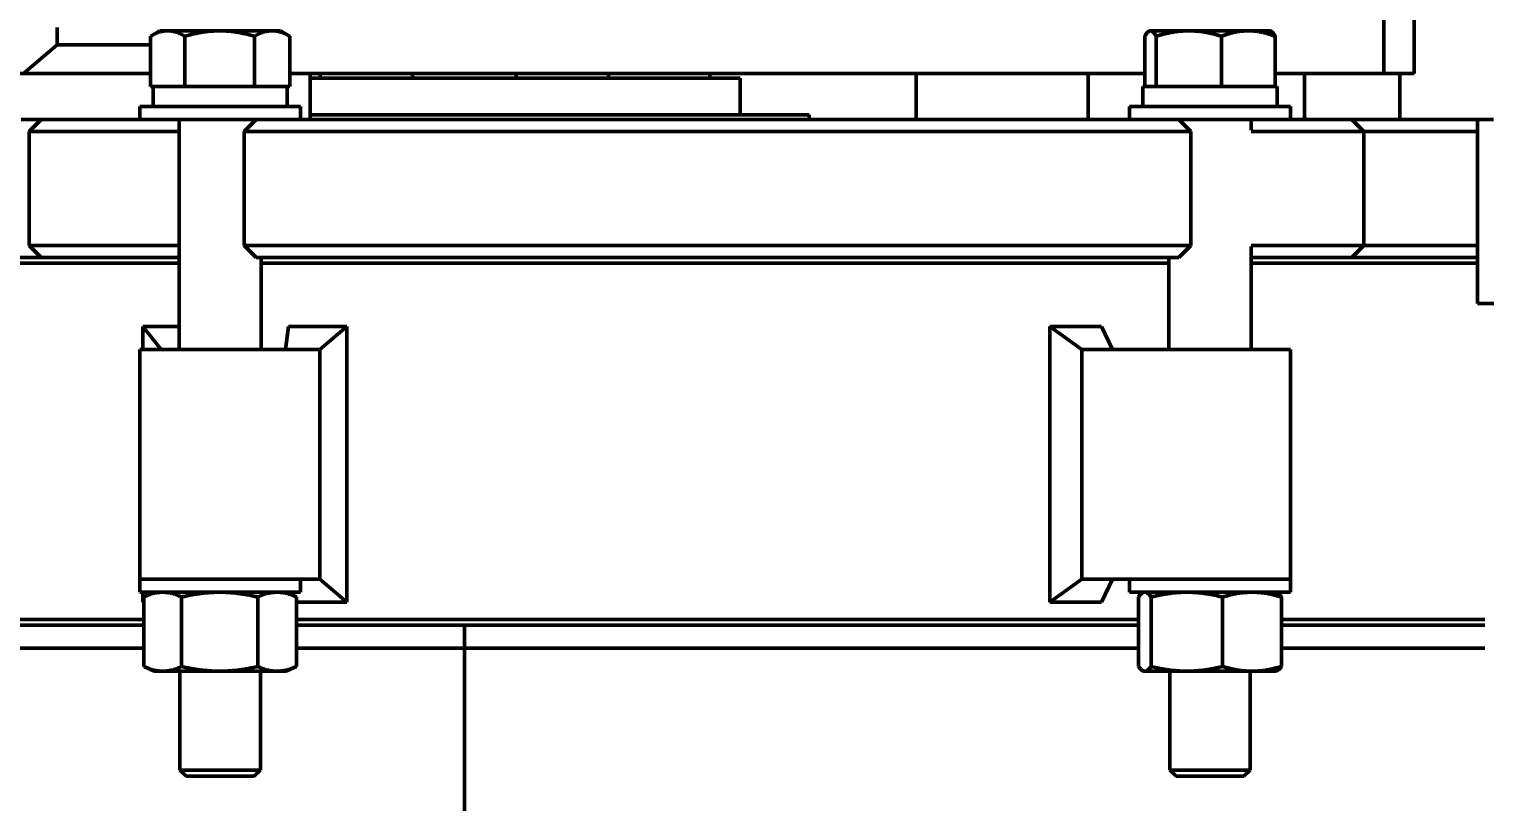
# Model space of a CAD drawing. Header units: inches. Extents: x 15 to 402, y 6 to 258.
# Drawn here: x 303.41 to 319.25, y 113.95 to 122.35 of the extents above; entities that cross this region are included whole.
import ezdxf

# ---------------------------------------------------------------- set-up
doc = ezdxf.new("R2010")
doc.units = ezdxf.units.IN
doc.header["$LTSCALE"] = 12
doc.header["$MEASUREMENT"] = 0
doc.layers.add('Dimension (ANSI)', color=7, linetype='Continuous', lineweight=25)
doc.layers.add('Visible (ANSI)', color=7, linetype='Continuous', lineweight=50)
doc.styles.add('MEMCOR Medium', font='arial.ttf')
doc.dimstyles.new('Default (ANSI)', dxfattribs={"dimscale": 12, "dimtxt": 0.15, "dimasz": 0.098425, "dimexe": 0.125, "dimexo": 0.0625, "dimgap": 0.031496, "dimtad": 0, "dimtih": 1, "dimtoh": 1, "dimdec": 4, "dimrnd": 1e-08, "dimzin": 3, "dimdsep": 46, "dimlunit": 5, "dimtxsty": 'MEMCOR Medium', "dimcen": 0.09, "dimdle": 0.393701, "dimclrd": 256, "dimclre": 256, "dimclrt": 256, "dimadec": 0, "dimazin": 1, "dimtfac": 0.8, "dimtofl": 0, "dimtmove": 0, "dimatfit": 3, "dimfxl": 1, "dimfrac": 1, "dimtolj": 1, "dimtzin": 4, "dimlwd": -1, "dimlwe": -1, "dimarcsym": 0})

# ---------------------------------------------------------------- blocks, each defined once
blk = doc.blocks.new('*D18')
at = {"layer": 'Defpoints', "color": 0, "transparency": 16777216}
for p in [(307.643, 129.872), (248.748, 46.337), (295.801, 46.337)]:
    blk.add_point(p, dxfattribs=at)
at = {"layer": 'Dimension (ANSI)', "transparency": 16777216}
for p, q in [((306.893, 129.872), (247.248, 129.872)), ((248.748, 128.69), (248.748, 102.793)), ((248.748, 47.518), (248.748, 90.47)), ((295.051, 46.337), (247.248, 46.337))]:
    blk.add_line(p, q, dxfattribs=at)
for points in [[(248.551, 128.69), (248.945, 128.69), (248.748, 129.872)], [(248.551, 47.518), (248.945, 47.518), (248.748, 46.337)]]:
    blk.add_solid(points, dxfattribs=at)
at = {"layer": 'Dimension (ANSI)', "transparency": 16777216, "char_height": 1.8, "attachment_point": 5, "style": 'MEMCOR Medium'}
for s, insert in [('\\A1; \\fArial|b0|i0;83{\\H0.8x;\\S9#16;} in', (248.748, 98.496)), ('\\A1;[2121.8 mm]{\\P\\fArial|b0|i0;SHIPPING HEIGHT\\P\\fArial|b0|i0;REF.}', (248.748, 92.334))]:
    blk.add_mtext(s, dxfattribs=dict(at, insert=insert))

msp = doc.modelspace()

# ---------------------------------------------------------------- linework, layer by layer
at = {"layer": 'Visible (ANSI)'}
for p, q in [((318.14753, 121.86576), (318.14753, 124.86576)), ((318.47976, 121.86576), (318.47976, 124.86576)), ((303.71169, 122.36576), (303.71169, 122.17826)), ((304.83007, 122.32939), (304.73185, 122.27268)), ((304.9155, 122.32939), (304.83007, 122.32939)), ((305.48113, 122.32939), (304.9155, 122.32939)), ((306.0517, 122.32939), (305.48113, 122.32939)), ((306.14207, 122.32939), (306.0517, 122.32939)), ((306.14207, 122.32939), (306.2403, 122.27268)), ((315.60014, 122.32939), (315.59089, 122.32405)), ((315.60927, 122.32939), (315.60014, 122.32939)), ((316.02714, 122.32939), (315.60927, 122.32939)), ((316.67401, 122.32939), (316.02714, 122.32939)), ((316.91214, 122.32939), (316.67401, 122.32939)), ((316.91214, 122.32939), (316.9214, 122.32405)), ((303.34777, 121.86576), (303.71169, 122.17826)), ((303.71169, 122.17826), (304.72861, 122.17826)), ((304.72861, 121.72539), (304.72861, 122.2708)), ((305.1024, 121.72539), (305.1024, 122.2708)), ((305.85986, 121.72539), (305.85986, 122.2708)), ((306.24353, 121.72539), (306.24353, 122.2708)), ((315.54631, 121.72539), (315.54631, 122.2708)), ((315.67222, 121.72539), (315.67222, 122.2708)), ((316.38205, 121.72539), (316.38205, 122.2708)), ((316.96597, 121.72539), (316.96597, 122.2708)), ((304.72861, 121.86576), (300.60284, 121.86576)), ((306.24353, 121.86576), (315.54631, 121.86576)), ((306.46459, 121.86576), (306.46459, 121.36576)), ((306.46459, 121.81576), (310.14327, 121.81576)), ((306.57345, 121.81576), (306.57345, 121.86576)), ((307.57827, 121.86576), (307.57827, 121.81576)), ((308.70827, 121.81576), (307.57827, 121.81576)), ((308.70827, 121.86576), (308.70827, 121.81576)), ((309.71309, 121.81576), (309.71309, 121.86576)), ((310.14327, 121.81576), (311.14327, 121.81576)), ((310.81545, 121.81576), (310.81545, 121.86576)), ((311.14327, 121.41576), (311.14327, 121.81576)), ((313.05955, 121.86576), (313.05955, 121.36576)), ((314.93055, 121.86576), (314.93055, 121.36576)), ((316.96597, 121.86576), (318.14753, 121.86576)), ((317.28616, 121.86576), (317.28616, 121.36576)), ((318.47976, 121.86576), (318.14753, 121.86576)), ((318.32277, 121.86576), (318.32277, 121.36576)), ((304.9155, 121.72539), (304.72861, 121.72539)), ((304.75657, 121.72539), (306.21557, 121.72539)), ((304.75657, 121.50639), (304.75657, 121.72539)), ((304.83007, 121.72539), (304.83007, 121.72539)), ((305.1024, 121.72539), (304.9155, 121.72539)), ((305.48113, 121.72539), (305.1024, 121.72539)), ((305.85986, 121.72539), (305.48113, 121.72539)), ((306.0517, 121.72539), (305.85986, 121.72539)), ((306.24353, 121.72539), (306.0517, 121.72539)), ((306.14207, 121.72539), (306.14207, 121.72539)), ((306.21557, 121.50639), (306.21557, 121.72539)), ((315.52664, 121.72539), (316.98564, 121.72539)), ((315.52664, 121.50639), (315.52664, 121.72539)), ((315.60927, 121.72539), (315.54631, 121.72539)), ((315.60014, 121.72539), (315.60014, 121.72539)), ((315.67222, 121.72539), (315.60927, 121.72539)), ((316.02714, 121.72539), (315.67222, 121.72539)), ((316.38205, 121.72539), (316.02714, 121.72539)), ((316.67401, 121.72539), (316.38205, 121.72539)), ((316.96597, 121.72539), (316.67401, 121.72539)), ((316.91214, 121.72539), (316.91214, 121.72539)), ((316.98564, 121.50639), (316.98564, 121.72539)), ((306.36107, 121.50639), (304.61107, 121.50639)), ((304.61107, 121.50639), (304.61107, 121.36576)), ((306.36107, 121.50639), (306.36107, 121.36576)), ((317.13114, 121.50639), (315.38114, 121.50639)), ((315.38114, 121.50639), (315.38114, 121.36576)), ((317.13114, 121.50639), (317.13114, 121.36576)), ((303.53728, 121.36576), (303.31967, 121.36576)), ((303.53728, 121.36576), (303.40728, 121.23576)), ((303.53728, 121.36576), (304.20253, 121.36576)), ((304.20253, 121.36576), (304.49456, 121.36576)), ((304.49456, 121.36576), (304.63888, 121.36576)), ((304.66592, 121.36576), (304.63888, 121.36576)), ((304.66592, 121.36576), (305.90191, 121.36576)), ((305.03857, 121.36576), (305.03857, 118.86576)), ((305.87792, 121.36576), (305.74792, 121.23576)), ((305.90191, 121.36576), (305.98243, 121.36576)), ((305.98243, 121.36576), (306.28009, 121.36576)), ((306.28009, 121.36576), (307.23367, 121.36576)), ((306.46459, 121.41576), (310.46057, 121.41576)), ((307.41217, 121.36576), (307.23367, 121.36576)), ((308.03724, 121.36576), (307.41217, 121.36576)), ((308.03724, 121.36576), (313.16616, 121.36576)), ((311.0916, 121.41576), (310.46057, 121.41576)), ((311.0916, 121.41576), (311.89327, 121.41576)), ((311.89327, 121.41576), (311.89327, 121.36576)), ((313.93158, 121.36576), (313.16616, 121.36576)), ((314.44554, 121.36576), (313.93158, 121.36576)), ((314.44554, 121.36576), (315.58566, 121.36576)), ((315.58566, 121.36576), (315.85304, 121.36576)), ((315.85304, 121.36576), (315.91779, 121.36576)), ((315.91779, 121.36576), (316.04779, 121.23576)), ((315.91779, 121.36576), (317.06956, 121.36576)), ((316.70364, 121.36576), (316.70364, 121.24806)), ((317.06956, 121.36576), (317.16146, 121.36576)), ((317.16146, 121.36576), (317.41263, 121.36576)), ((317.41263, 121.36576), (317.80104, 121.36576)), ((317.80104, 121.36576), (318.39566, 121.36576)), ((317.80104, 121.36576), (317.93104, 121.23576)), ((318.52271, 121.36576), (318.39566, 121.36576)), ((319.34083, 121.36576), (318.52271, 121.36576)), ((319.16759, 121.36576), (319.16759, 119.36576)), ((304.17194, 121.23576), (303.40728, 121.23576)), ((303.40728, 121.23576), (303.40728, 119.99576)), ((304.46623, 121.23576), (304.17194, 121.23576)), ((304.76691, 121.23576), (304.46623, 121.23576)), ((304.76691, 121.23576), (304.95411, 121.23576)), ((304.95411, 121.23576), (305.03857, 121.23576)), ((305.96566, 121.23576), (305.74792, 121.23576)), ((305.74792, 121.23576), (305.74792, 119.99576)), ((306.26562, 121.23576), (305.96566, 121.23576)), ((307.3617, 121.23576), (306.26562, 121.23576)), ((307.3617, 121.23576), (307.5402, 121.23576)), ((307.5402, 121.23576), (308.03628, 121.23576)), ((313.21152, 121.23576), (308.03628, 121.23576)), ((313.21152, 121.23576), (313.819, 121.23576)), ((313.819, 121.23576), (314.33296, 121.23576)), ((315.64344, 121.23576), (314.33296, 121.23576)), ((315.9129, 121.23576), (315.64344, 121.23576)), ((316.04779, 121.23576), (315.9129, 121.23576)), ((316.04779, 121.23576), (316.04779, 119.99576)), ((316.70302, 121.23576), (316.88032, 121.23576)), ((317.23147, 121.23576), (316.88032, 121.23576)), ((317.48459, 121.23576), (317.23147, 121.23576)), ((317.93104, 121.23576), (317.48459, 121.23576)), ((319.16759, 121.23576), (317.93104, 121.23576)), ((317.93104, 121.23576), (317.93104, 119.99576)), ((303.40728, 119.99576), (304.17194, 119.99576)), ((303.53728, 119.86576), (303.40728, 119.99576)), ((304.17194, 119.99576), (304.46623, 119.99576)), ((304.46623, 119.99576), (304.76691, 119.99576)), ((304.95411, 119.99576), (304.76691, 119.99576)), ((305.03857, 119.99576), (304.95411, 119.99576)), ((305.74792, 119.99576), (305.96566, 119.99576)), ((305.87792, 119.86576), (305.74792, 119.99576)), ((305.96566, 119.99576), (306.26562, 119.99576)), ((306.26562, 119.99576), (307.3617, 119.99576)), ((307.5402, 119.99576), (307.3617, 119.99576)), ((308.03628, 119.99576), (307.5402, 119.99576)), ((308.03628, 119.99576), (313.21152, 119.99576)), ((313.819, 119.99576), (313.21152, 119.99576)), ((314.33296, 119.99576), (313.819, 119.99576)), ((314.33296, 119.99576), (315.64344, 119.99576)), ((315.64344, 119.99576), (315.9129, 119.99576)), ((315.9129, 119.99576), (316.04779, 119.99576)), ((315.91779, 119.86576), (316.04779, 119.99576)), ((316.88032, 119.99576), (316.70302, 119.99576)), ((316.70364, 119.98347), (316.70364, 118.86576)), ((316.88032, 119.99576), (317.23147, 119.99576)), ((317.23147, 119.99576), (317.48459, 119.99576)), ((317.48459, 119.99576), (317.93104, 119.99576)), ((317.80104, 119.86576), (317.93104, 119.99576)), ((317.93104, 119.99576), (319.16759, 119.99576)), ((305.03857, 119.80326), (296.40684, 119.80326)), ((298.58986, 119.86576), (303.53454, 119.86576)), ((303.53454, 119.86576), (303.53728, 119.86576)), ((304.20253, 119.86576), (303.53728, 119.86576)), ((304.49456, 119.86576), (304.20253, 119.86576)), ((304.63888, 119.86576), (304.49456, 119.86576)), ((304.63888, 119.86576), (304.82609, 119.86576)), ((304.82609, 119.86576), (305.03857, 119.86576)), ((305.98243, 119.86576), (305.87792, 119.86576)), ((305.93357, 119.86576), (305.93357, 118.86576)), ((315.80864, 119.80326), (305.93357, 119.80326)), ((306.28009, 119.86576), (305.98243, 119.86576)), ((307.23367, 119.86576), (306.28009, 119.86576)), ((307.23367, 119.86576), (307.41217, 119.86576)), ((307.41217, 119.86576), (307.79106, 119.86576)), ((307.79106, 119.86576), (313.41395, 119.86576)), ((313.41395, 119.86576), (313.93158, 119.86576)), ((313.93158, 119.86576), (314.44554, 119.86576)), ((315.58566, 119.86576), (314.44554, 119.86576)), ((315.85304, 119.86576), (315.58566, 119.86576)), ((315.80864, 119.86576), (315.80864, 118.86576)), ((315.91779, 119.86576), (315.85304, 119.86576)), ((316.70364, 119.86576), (316.99291, 119.86576)), ((319.16759, 119.80326), (316.70364, 119.80326)), ((317.16146, 119.86576), (316.99291, 119.86576)), ((317.41263, 119.86576), (317.16146, 119.86576)), ((317.80104, 119.86576), (317.41263, 119.86576)), ((317.80104, 119.86576), (319.16759, 119.86576)), ((319.16759, 119.36576), (321.66759, 119.36576)), ((304.64503, 119.11538), (304.64503, 118.86576)), ((304.64503, 119.11538), (305.03857, 119.11538)), ((304.64503, 119.11538), (304.84482, 118.86576)), ((306.23082, 119.11538), (306.19791, 118.86576)), ((306.23082, 119.11538), (306.86346, 119.11538)), ((306.86346, 119.11538), (306.5708, 118.86576)), ((306.86346, 116.11615), (306.86346, 119.11538)), ((314.51488, 119.11538), (314.51488, 116.11615)), ((314.51488, 119.11538), (315.07621, 119.11538)), ((314.51488, 119.11538), (314.86361, 118.86576)), ((315.07621, 119.11538), (315.19553, 118.86576)), ((304.61107, 118.86576), (306.34778, 118.86576)), ((304.61107, 116.36576), (304.61107, 118.86576)), ((306.34778, 118.86576), (306.5708, 118.86576)), ((306.5708, 116.36576), (306.5708, 118.86576)), ((315.49837, 118.86576), (314.86361, 118.86576)), ((314.86361, 118.86576), (314.86361, 116.36576)), ((315.49837, 118.86576), (317.13114, 118.86576)), ((317.13114, 116.36576), (317.13114, 118.86576)), ((306.34778, 116.36576), (304.61107, 116.36576)), ((306.34778, 116.36576), (304.61107, 116.36576)), ((304.61107, 116.22514), (304.61107, 116.36576)), ((306.5708, 116.36576), (306.34778, 116.36576)), ((306.36107, 116.22514), (306.36107, 116.36576)), ((306.86346, 116.11615), (306.5708, 116.36576)), ((314.51488, 116.11615), (314.86361, 116.36576)), ((314.86361, 116.36576), (315.49837, 116.36576)), ((315.07621, 116.11615), (315.19553, 116.36576)), ((315.38114, 116.22514), (315.38114, 116.36576)), ((317.13114, 116.36576), (315.49837, 116.36576)), ((317.13114, 116.36576), (315.49837, 116.36576)), ((317.13114, 116.22514), (317.13114, 116.36576)), ((304.61107, 116.22514), (306.36107, 116.22514)), ((304.64503, 116.22514), (304.64503, 116.11615)), ((304.64503, 116.11615), (304.65587, 116.12969)), ((304.65587, 116.11615), (304.64503, 116.11615)), ((304.65587, 115.41801), (304.65587, 116.17327)), ((304.76707, 116.22514), (304.65942, 116.17494)), ((304.71154, 116.19924), (304.73226, 116.22514)), ((305.06555, 115.41801), (305.06555, 116.17327)), ((305.89576, 115.41801), (305.89576, 116.17327)), ((306.20507, 116.22514), (306.31273, 116.17494)), ((306.2172, 116.21948), (306.21645, 116.22514)), ((306.31628, 115.41801), (306.31628, 116.17327)), ((306.86346, 116.11615), (306.31628, 116.11615)), ((315.07621, 116.11615), (314.51488, 116.11615)), ((315.38114, 116.22514), (317.13114, 116.22514)), ((315.47814, 115.41801), (315.47814, 116.17327)), ((315.53714, 116.22514), (315.527, 116.22041)), ((315.61615, 115.41801), (315.61615, 116.17327)), ((316.39415, 115.41801), (316.39415, 116.17327)), ((316.97514, 116.22514), (316.98529, 116.22041)), ((317.03414, 115.41801), (317.03414, 116.17327)), ((296.74161, 115.92826), (304.65587, 115.92826)), ((304.65587, 115.86576), (296.74161, 115.86576)), ((306.31628, 115.92826), (315.47814, 115.92826)), ((315.47814, 115.86576), (306.31628, 115.86576)), ((308.14327, 115.86576), (308.14327, 115.61576)), ((308.14327, 115.61576), (308.14327, 115.86576)), ((317.03414, 115.92826), (319.24759, 115.92826)), ((319.24759, 115.86576), (317.03414, 115.86576)), ((304.65587, 115.61576), (296.74161, 115.61576)), ((308.14327, 115.61576), (306.31628, 115.61576)), ((308.14327, 115.61576), (308.14327, 113.61576)), ((308.14327, 113.61576), (308.14327, 115.61576)), ((315.47814, 115.61576), (308.14327, 115.61576)), ((319.24759, 115.61576), (317.03414, 115.61576)), ((304.76707, 115.36614), (304.65942, 115.41634)), ((304.76707, 115.36614), (304.86071, 115.36614)), ((304.86071, 115.36614), (305.48066, 115.36614)), ((305.04857, 115.36614), (305.04857, 114.2915)), ((305.48066, 115.36614), (306.10602, 115.36614)), ((305.92357, 115.36614), (305.92357, 114.2915)), ((306.10602, 115.36614), (306.20507, 115.36614)), ((306.20507, 115.36614), (306.31273, 115.41634)), ((315.53714, 115.36614), (315.527, 115.37087)), ((315.53714, 115.36614), (315.54714, 115.36614)), ((315.54714, 115.36614), (316.00515, 115.36614)), ((315.81864, 115.36614), (315.81864, 114.2915)), ((316.00515, 115.36614), (316.71414, 115.36614)), ((316.69364, 115.36614), (316.69364, 114.2915)), ((316.71414, 115.36614), (316.97514, 115.36614)), ((316.97514, 115.36614), (316.98529, 115.37087)), ((308.14327, 114.89156), (308.14327, 114.89156)), ((308.14327, 114.39156), (308.14327, 114.39156)), ((305.04857, 114.2915), (305.92357, 114.2915)), ((305.11673, 114.22539), (305.04857, 114.2915)), ((305.85541, 114.22539), (305.11673, 114.22539)), ((305.85541, 114.22539), (305.92357, 114.2915)), ((315.81864, 114.2915), (316.69364, 114.2915)), ((315.8868, 114.22539), (315.81864, 114.2915)), ((316.62548, 114.22539), (315.8868, 114.22539)), ((316.62548, 114.22539), (316.69364, 114.2915))]:
    msp.add_line(p, q, dxfattribs=at)
for points, weights in [([(304.9155, 122.32939), (304.82877, 122.32939), (304.72861, 122.2708)], [1, 1.0379548493, 1]), ([(305.1024, 122.2708), (305.00224, 122.32939), (304.9155, 122.32939)], [1, 1.0379548493, 1]), ([(305.48113, 122.32939), (305.30536, 122.32939), (305.1024, 122.2708)], [1, 1.0379548493, 1]), ([(305.85986, 122.2708), (305.6569, 122.32939), (305.48113, 122.32939)], [1, 1.0379548493, 1]), ([(306.0517, 122.32939), (305.96267, 122.32939), (305.85986, 122.2708)], [1, 1.0379548493, 1]), ([(306.24353, 122.2708), (306.14073, 122.32939), (306.0517, 122.32939)], [1, 1.0379548493, 1]), ([(315.60927, 122.32939), (315.58005, 122.32939), (315.54631, 122.2708)], [1, 1.0379548493, 1]), ([(315.67222, 122.2708), (315.63849, 122.32939), (315.60927, 122.32939)], [1, 1.0379548493, 1]), ([(316.02714, 122.32939), (315.86242, 122.32939), (315.67222, 122.2708)], [1, 1.0379548493, 1]), ([(316.38205, 122.2708), (316.19186, 122.32939), (316.02714, 122.32939)], [1, 1.0379548493, 1]), ([(316.67401, 122.32939), (316.53851, 122.32939), (316.38205, 122.2708)], [1, 1.0379548493, 1]), ([(316.96597, 122.2708), (316.80951, 122.32939), (316.67401, 122.32939)], [1, 1.0379548493, 1]), ([(316.9214, 122.32405), (316.94224, 122.31202), (316.96597, 122.2708)], [1.01607329548, 1.02640123045, 1]), ([(306.2403, 122.27268), (306.24191, 122.27175), (306.24353, 122.2708)], [1.0011669514, 1.00059273226, 1]), ([(304.86071, 116.22514), (304.76564, 116.22514), (304.65587, 116.17327)], [1, 1.0379548493, 1]), ([(305.06555, 116.17327), (304.95578, 116.22514), (304.86071, 116.22514)], [1, 1.0379548493, 1]), ([(305.48066, 116.22514), (305.28801, 116.22514), (305.06555, 116.17327)], [1, 1.0379548493, 1]), ([(305.89576, 116.17327), (305.67331, 116.22514), (305.48066, 116.22514)], [1, 1.0379548493, 1]), ([(306.10602, 116.22514), (306.00844, 116.22514), (305.89576, 116.17327)], [1, 1.0379548493, 1]), ([(306.31628, 116.17327), (306.2036, 116.22514), (306.10602, 116.22514)], [1, 1.0379548493, 1]), ([(306.31273, 116.17494), (306.3145, 116.17411), (306.31628, 116.17327)], [1.0011669514, 1.00059273226, 1]), ([(315.54714, 116.22514), (315.51512, 116.22514), (315.47814, 116.17327)], [1, 1.0379548493, 1]), ([(315.61615, 116.17327), (315.57917, 116.22514), (315.54714, 116.22514)], [1, 1.0379548493, 1]), ([(316.00515, 116.22514), (315.82461, 116.22514), (315.61615, 116.17327)], [1, 1.0379548493, 1]), ([(316.39415, 116.17327), (316.18568, 116.22514), (316.00515, 116.22514)], [1, 1.0379548493, 1]), ([(316.71414, 116.22514), (316.56563, 116.22514), (316.39415, 116.17327)], [1, 1.0379548493, 1]), ([(317.03414, 116.17327), (316.86265, 116.22514), (316.71414, 116.22514)], [1, 1.0379548493, 1]), ([(316.98529, 116.22041), (317.00813, 116.20976), (317.03414, 116.17327)], [1.01607329548, 1.02640123045, 1]), ([(304.65587, 115.41801), (304.76564, 115.36614), (304.86071, 115.36614)], [1, 1.0379548493, 1]), ([(304.86071, 115.36614), (304.95578, 115.36614), (305.06555, 115.41801)], [1, 1.0379548493, 1]), ([(305.06555, 115.41801), (305.28801, 115.36614), (305.48066, 115.36614)], [1, 1.0379548493, 1]), ([(305.48066, 115.36614), (305.67331, 115.36614), (305.89576, 115.41801)], [1, 1.0379548493, 1]), ([(305.89576, 115.41801), (306.00844, 115.36614), (306.10602, 115.36614)], [1, 1.0379548493, 1]), ([(306.10602, 115.36614), (306.2036, 115.36614), (306.31628, 115.41801)], [1, 1.0379548493, 1]), ([(306.31628, 115.41801), (306.3145, 115.41717), (306.31273, 115.41634)], [1, 1.00059273226, 1.0011669514]), ([(315.47814, 115.41801), (315.51512, 115.36614), (315.54714, 115.36614)], [1, 1.0379548493, 1]), ([(315.54714, 115.36614), (315.57917, 115.36614), (315.61615, 115.41801)], [1, 1.0379548493, 1]), ([(315.61615, 115.41801), (315.82461, 115.36614), (316.00515, 115.36614)], [1, 1.0379548493, 1]), ([(316.00515, 115.36614), (316.18568, 115.36614), (316.39415, 115.41801)], [1, 1.0379548493, 1]), ([(316.39415, 115.41801), (316.56563, 115.36614), (316.71414, 115.36614)], [1, 1.0379548493, 1]), ([(316.71414, 115.36614), (316.86265, 115.36614), (317.03414, 115.41801)], [1, 1.0379548493, 1]), ([(317.03414, 115.41801), (317.00813, 115.38152), (316.98529, 115.37087)], [1, 1.02640123045, 1.01607329548])]:
    msp.add_rational_spline(points, weights, degree=2, dxfattribs=at)

# ---------------------------------------------------------------- dimensions: what is measured, and where the dimension line sits
at = {"layer": 'Dimension (ANSI)'}
dim = msp.add_linear_dim(base=(248.7481, 46.33676), p1=(307.64327, 129.87156), p2=(295.80056, 46.33676), angle=90, text=' \\fArial|b0|i0;<> in\\X[2121.8 mm]{\\P\\fArial|b0|i0;SHIPPING HEIGHT\\P\\fArial|b0|i0;REF.}', dimstyle='Default (ANSI)', override={"dimgap": 0.031496, "dimdec": 4, "dimpost": '', "dimtol": 0, "dimlim": 0, "dimtp": 0, "dimtm": 0, "dimtdec": 2, "dimatfit": 1}, dxfattribs=at)
dim.commit()
dim.dimension.update_dxf_attribs({"geometry": '*D18', "text_midpoint": (248.7481, 96.63145), "dimtype": 160})

doc.saveas('drawing.dxf')
